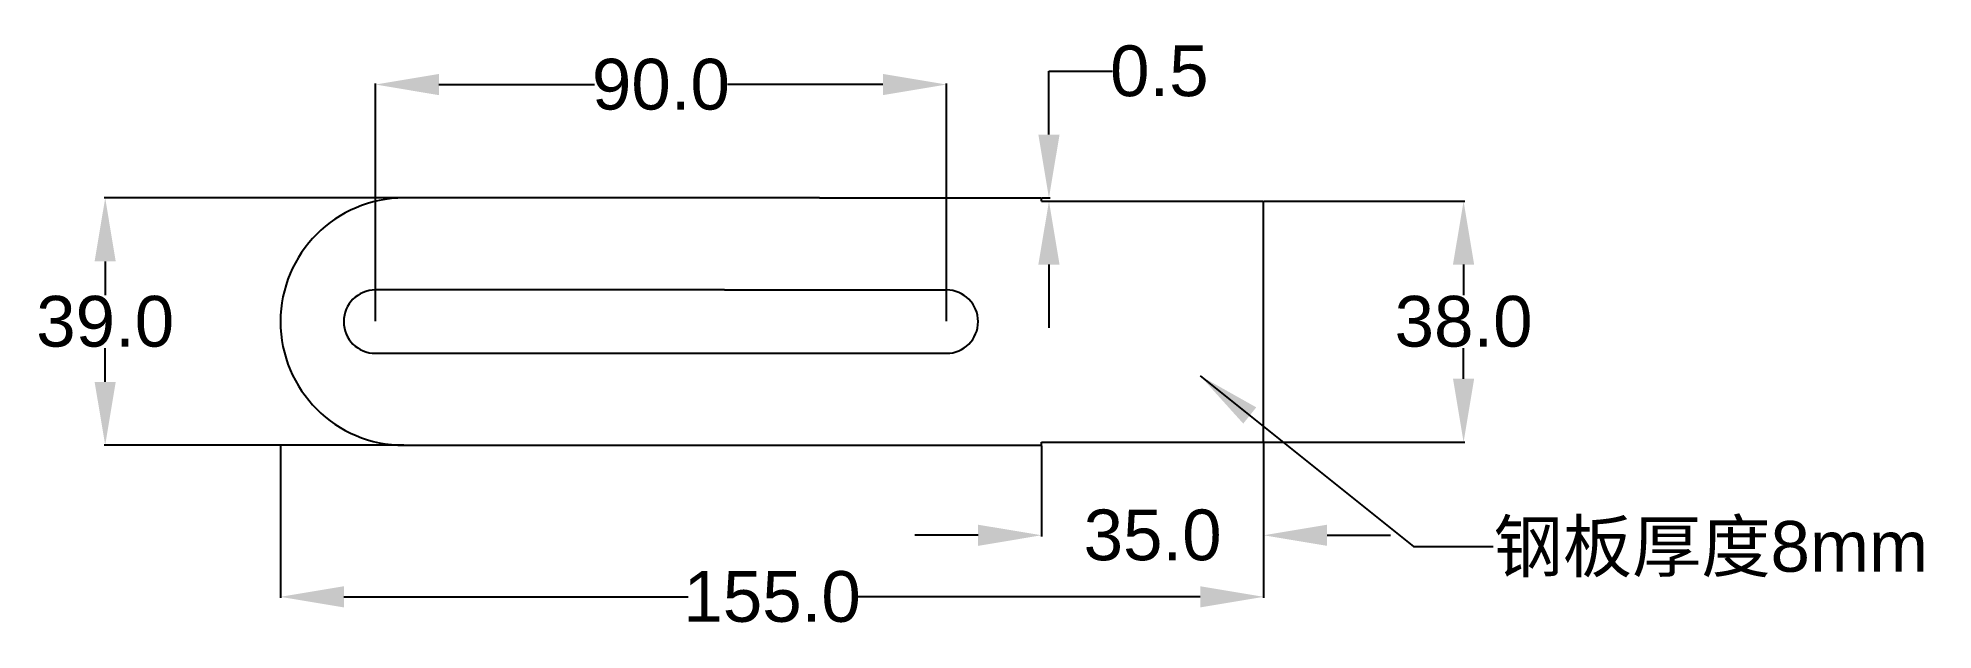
# Model space of a CAD drawing. Header units: millimetres. Extents: x -38 to 260, y -29 to 64.
import ezdxf

# ---------------------------------------------------------------- set-up
doc = ezdxf.new("R2010")
doc.units = ezdxf.units.MM
doc.styles.get("Standard").update_dxf_attribs({"font": 'arial.ttf'})
doc.dimstyles.get("Standard").update_dxf_attribs({"dimtxt": 8, "dimasz": 10, "dimexe": 0.18, "dimexo": 0.0625, "dimgap": 0.09, "dimtad": 0, "dimtih": 1, "dimtoh": 1, "dimdec": 1, "dimzin": 0, "dimdsep": 46, "dimtxsty": 'Standard', "dimcen": 0.09, "dimclrd": 3, "dimclre": 3, "dimclrt": 3, "dimadec": 0, "dimazin": 0, "dimtfac": 1, "dimtdec": 1, "dimtofl": 0, "dimtmove": 0, "dimatfit": 3, "dimfxl": 1, "dimtolj": 1, "dimtzin": 0, "dimarcsym": 0})

# ---------------------------------------------------------------- blocks, each defined once
blk = doc.blocks.new('*D1')
at = {"color": 3, "lineweight": -2, "transparency": 16777216}
for p, q in [((14.97, 19.58), (14.97, 57.09)), ((24.97, 56.91), (49.51, 56.91)), ((94.97, 56.91), (70.44, 56.91)), ((104.97, 19.58), (104.97, 57.09))]:
    blk.add_line(p, q, dxfattribs=at)
at = {"color": 3, "transparency": 16777216}
for points in [[(24.97, 58.58), (24.97, 55.24), (14.97, 56.91)], [(94.97, 58.58), (94.97, 55.24), (104.97, 56.91)]]:
    blk.add_solid(points, dxfattribs=at)
at = {"layer": 'Defpoints', "color": 0, "transparency": 16777216}
for p in [(104.97, 56.91), (14.97, 19.52), (104.97, 19.52)]:
    blk.add_point(p, dxfattribs=at)
at = {"color": 3, "transparency": 16777216, "insert": (59.97, 56.91), "char_height": 8, "attachment_point": 5}
blk.add_mtext('\\A1;90.0', dxfattribs=at)
blk = doc.blocks.new('*D2')
at = {"color": 3, "lineweight": -2, "transparency": 16777216}
for p, q in [((121.13, 49.02), (121.13, 59.02)), ((121.13, 59.02), (131.13, 59.02)), ((120.04, 39.02), (121.31, 39.02)), ((120.04, 38.52), (121.31, 38.52)), ((121.13, 28.52), (121.13, 18.52))]:
    blk.add_line(p, q, dxfattribs=at)
at = {"color": 3, "transparency": 16777216}
for points in [[(119.46, 49.02), (122.8, 49.02), (121.13, 39.02)], [(119.46, 28.52), (122.8, 28.52), (121.13, 38.52)]]:
    blk.add_solid(points, dxfattribs=at)
at = {"layer": 'Defpoints', "color": 0, "transparency": 16777216}
for p in [(119.97, 39.02), (121.13, 39.02), (119.97, 38.52)]:
    blk.add_point(p, dxfattribs=at)
at = {"color": 3, "transparency": 16777216, "insert": (138.53, 59.02), "char_height": 8, "attachment_point": 5}
blk.add_mtext('\\A1;0.5', dxfattribs=at)
blk = doc.blocks.new('*D3')
at = {"color": 3, "lineweight": -2, "transparency": 16777216}
for p, q in [((154.97, 0.45), (154.97, -24.06)), ((0, -0.06), (0, -24.06)), ((10, -23.88), (64.29, -23.88)), ((144.97, -23.88), (90.68, -23.88))]:
    blk.add_line(p, q, dxfattribs=at)
at = {"color": 3, "transparency": 16777216}
for points in [[(10, -22.21), (10, -25.55), (0, -23.88)], [(144.97, -22.21), (144.97, -25.55), (154.97, -23.88)]]:
    blk.add_solid(points, dxfattribs=at)
at = {"layer": 'Defpoints', "color": 0, "transparency": 16777216}
for p in [(0, 0), (154.97, 0.52), (154.97, -23.88)]:
    blk.add_point(p, dxfattribs=at)
at = {"color": 3, "transparency": 16777216, "insert": (77.49, -23.88), "char_height": 8, "attachment_point": 5}
blk.add_mtext('\\A1;155.0', dxfattribs=at)
blk = doc.blocks.new('*D4')
at = {"color": 3, "lineweight": -2, "transparency": 16777216}
for p, q in [((155.04, 38.52), (186.66, 38.52)), ((186.48, 28.52), (186.48, 23.69)), ((186.48, 10.52), (186.48, 15.34)), ((155.04, 0.52), (186.66, 0.52))]:
    blk.add_line(p, q, dxfattribs=at)
at = {"color": 3, "transparency": 16777216}
for points in [[(184.81, 28.52), (188.15, 28.52), (186.48, 38.52)], [(184.81, 10.52), (188.15, 10.52), (186.48, 0.52)]]:
    blk.add_solid(points, dxfattribs=at)
at = {"layer": 'Defpoints', "color": 0, "transparency": 16777216}
for p in [(154.97, 38.52), (154.97, 0.52), (186.48, 0.52)]:
    blk.add_point(p, dxfattribs=at)
at = {"color": 3, "transparency": 16777216, "insert": (186.48, 19.52), "char_height": 8, "attachment_point": 5}
blk.add_mtext('\\A1;38.0', dxfattribs=at)
blk = doc.blocks.new('*D5')
at = {"color": 3, "lineweight": -2, "transparency": 16777216}
for p, q in [((19.41, 39.02), (-27.8, 39.02)), ((-27.62, 29.02), (-27.62, 23.69)), ((-27.62, 10.02), (-27.62, 15.34)), ((19.44, 0.02), (-27.8, 0.02))]:
    blk.add_line(p, q, dxfattribs=at)
at = {"color": 3, "transparency": 16777216}
for points in [[(-29.29, 29.02), (-25.96, 29.02), (-27.62, 39.02)], [(-29.29, 10.02), (-25.96, 10.02), (-27.62, 0.02)]]:
    blk.add_solid(points, dxfattribs=at)
at = {"layer": 'Defpoints', "color": 0, "transparency": 16777216}
for p in [(19.47, 39.02), (-27.62, 0.02), (19.5, 0.02)]:
    blk.add_point(p, dxfattribs=at)
at = {"color": 3, "transparency": 16777216, "insert": (-27.62, 19.52), "char_height": 8, "attachment_point": 5}
blk.add_mtext('\\A1;39.0', dxfattribs=at)
blk = doc.blocks.new('*D6')
at = {"color": 3, "lineweight": -2, "transparency": 16777216}
for p, q in [((154.97, 0.45), (154.97, -14.35)), ((119.97, -0.05), (119.97, -14.35)), ((109.97, -14.17), (99.97, -14.17)), ((164.97, -14.17), (174.97, -14.17))]:
    blk.add_line(p, q, dxfattribs=at)
at = {"color": 3, "transparency": 16777216}
for points in [[(109.97, -12.51), (109.97, -15.84), (119.97, -14.17)], [(164.97, -12.51), (164.97, -15.84), (154.97, -14.17)]]:
    blk.add_solid(points, dxfattribs=at)
at = {"layer": 'Defpoints', "color": 0, "transparency": 16777216}
for p in [(119.97, 0.02), (154.97, 0.52), (154.97, -14.17)]:
    blk.add_point(p, dxfattribs=at)
at = {"color": 3, "transparency": 16777216, "insert": (137.47, -14.17), "char_height": 8, "attachment_point": 5}
blk.add_mtext('\\A1;35.0', dxfattribs=at)

msp = doc.modelspace()

# ---------------------------------------------------------------- linework, layer by layer
for p, q in [((84.97, 39.02), (119.97, 39.02)), ((119.97, 38.52), (119.97, 39.02)), ((119.97, 38.52), (154.97, 38.52)), ((69.97, 24.52), (104.97, 24.52)), ((69.97, 14.52), (104.97, 14.52)), ((84.97, 0.02), (120.04, 0.02)), ((119.97, 0.02), (119.97, 0.52)), ((119.97, 0.52), (154.97, 0.52))]:
    msp.add_line(p, q)
for points in [[(84.97, 39.02), (19.47, 39.02)], [(154.97, 0.52), (154.97, 38.52)], [(69.97, 24.52), (14.97, 24.52)], [(14.97, 14.52), (69.97, 14.52)], [(19.47, 0.02), (84.97, 0.02)]]:
    msp.add_lwpolyline(points)
for centre, radius, start, end in [((19.5, 19.52), 19.5, 90, 270), ((14.97, 19.52), 5, 90, 270), ((104.97, 19.52), 5, 270, 90)]:
    msp.add_arc(centre, radius, start, end)

# ---------------------------------------------------------------- texts
at = {"color": 3, "insert": (191.21, -11.92), "char_height": 8, "width": 71.5892, "attachment_point": 1}
msp.add_mtext('\\pt0;{\\fSimSun|b0|i0|c134|p2;钢板厚度}8mm', dxfattribs=at)

# ---------------------------------------------------------------- dimensions: what is measured, and where the dimension line sits
for base, p1, p2, picture, middle in [((121.13, 39.02), (119.97, 38.52), (119.97, 39.02), '*D2', (138.53, 59.02)), ((-27.62, 0.02), (19.47, 39.02), (19.5, 0.02), '*D5', (-27.62, 19.52)), ((186.48, 0.52), (154.97, 38.52), (154.97, 0.52), '*D4', (186.48, 19.52))]:
    dim = msp.add_linear_dim(base=base, p1=p1, p2=p2, angle=90, dimstyle='Standard')
    dim.commit()
    dim.dimension.update_dxf_attribs({"geometry": picture, "text_midpoint": middle})
for base, p1, p2, picture, middle in [((104.97, 56.91), (14.97, 19.52), (104.97, 19.52), '*D1', (59.97, 56.91)), ((154.97, -23.88), (0, 0), (154.97, 0.52), '*D3', (77.49, -23.88)), ((154.97, -14.17), (119.97, 0.02), (154.97, 0.52), '*D6', (137.47, -14.17))]:
    dim = msp.add_linear_dim(base=base, p1=p1, p2=p2, dimstyle='Standard')
    dim.commit()
    dim.dimension.update_dxf_attribs({"geometry": picture, "text_midpoint": middle})

# ---------------------------------------------------------------- leaders
at = {"annotation_type": 0, "has_hookline": 1, "hookline_direction": 0, "text_width": 69.27}
msp.add_leader([(144.97, 10.97), (178.57, -15.92), (191.12, -15.92)], dimstyle='Standard', override={"dimgap": 0.09, "dimtad": 0}, dxfattribs=at)

doc.saveas('drawing.dxf')
